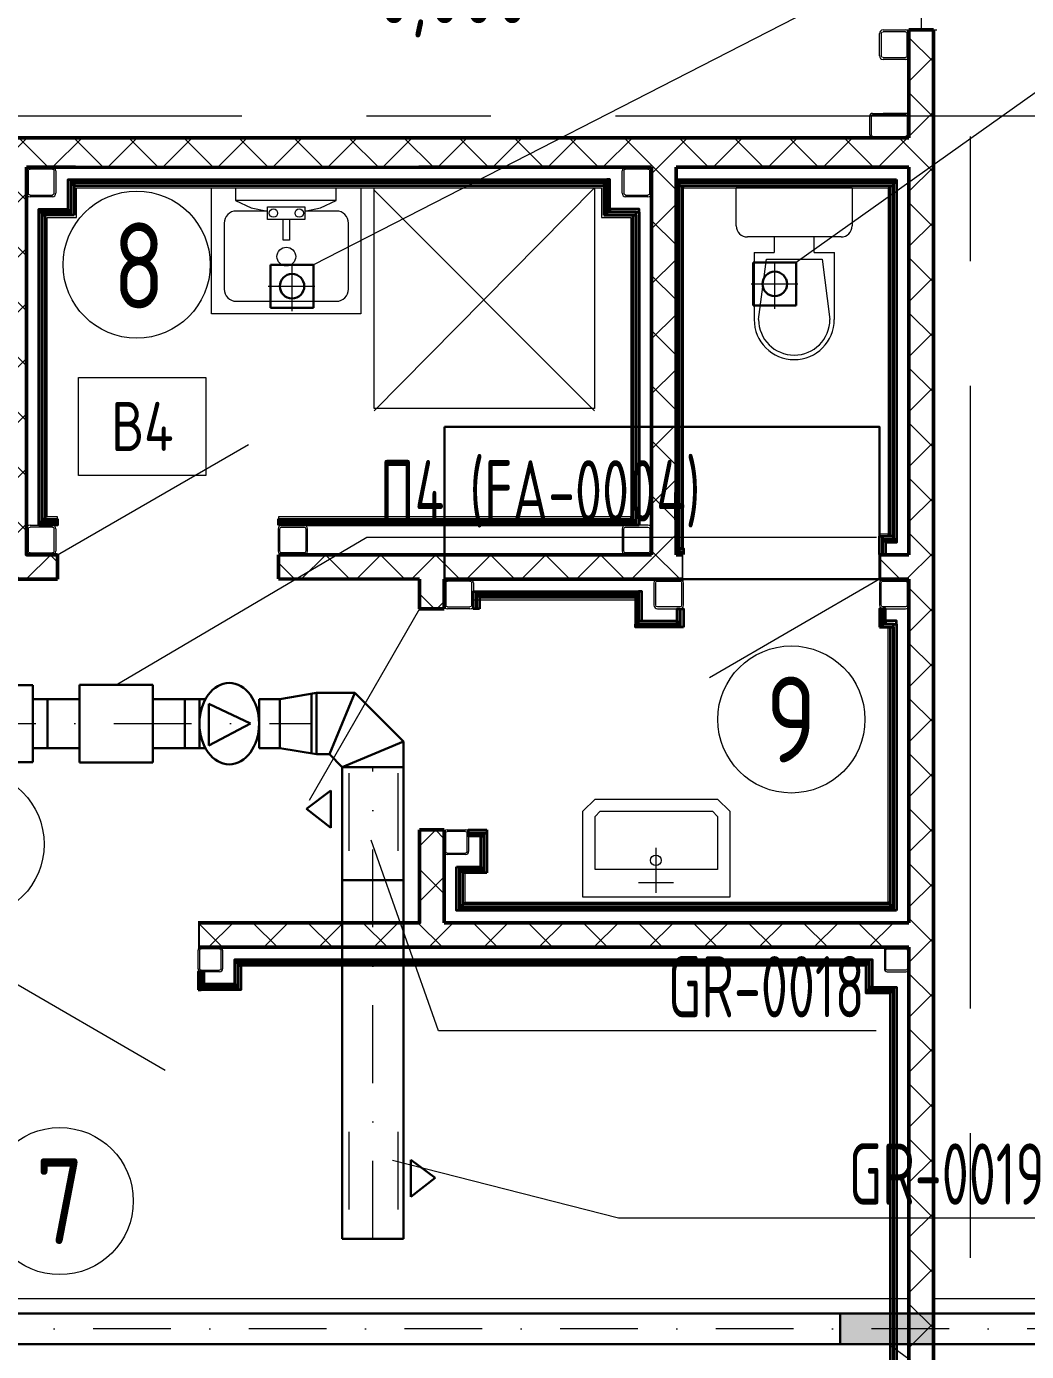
# Model space of a CAD drawing. Header units: millimetres. Extents: x -553547 to 230550, y -59438 to 214451.
# Drawn here: x 94477 to 98556, y -36377 to -30974 of the extents above; entities that cross this region are included whole.
import ezdxf
from ezdxf import colors
from ezdxf.entities.mleader import LeaderData, LeaderLine
from ezdxf.math import Vec2, Vec3

# ---------------------------------------------------------------- set-up
doc = ezdxf.new("R2010")
doc.units = ezdxf.units.MM
doc.set_wipeout_variables(frame=1)
for name, pattern in [('TRATTOPUNTO2', [12.7, 6.35, -3.175, 0, -3.175]), ('ГОСТ 2.303 6', [12, 8, -1.5, 1, -1.5]), ('осевая', [50.8, 31.75, -6.35, 6.35, -6.35])]:
    doc.linetypes.add(name, pattern=pattern)
for name, color, linetype, lineweight in [('_Оси', 252, 'Continuous', 9), ('АР_Двери', 250, 'Continuous', 9), ('АР_Площади', 250, 'Continuous', 20), ('АР_Размеры', 7, 'Continuous', 20), ('АР_Стены и перегородки', 154, 'Continuous', 50), ('АР_Штриховка', 7, 'Continuous', 20), ('АТ_ПС_АЛС_025', 20, 'ГОСТ 2.303 6', 25), ('Вытяжка', 5, 'Continuous', 30), ('ОВ текст', 7, 'Continuous', 15), ('приток', 10, 'Continuous', 30), ('Цоколь', 253, 'Continuous', 35)]:
    doc.layers.add(name, color=color, linetype=linetype, lineweight=lineweight)
doc.layers.add('ОВ_клапаны', color=7, linetype='Continuous')
doc.styles.add('GOST type A', font='GOST2304A.ttf')
doc.styles.add('ГОСТ', font='cs_gost2304.shx')
doc.styles.add('ГОСТ 2.304', font='CS_Gost2304.shx')
doc.linetypes.add('Lotok', pattern='A,5e-05,[6,MSH_7,S=1,R=0,X=0,Y=0],-4.989379', length=4.989429)

# ---------------------------------------------------------------- blocks, each defined once
blk = doc.blocks.new('АР')
at = {"layer": 'АР_Штриховка', "lineweight": 13}
h = blk.add_hatch(dxfattribs=at)
h.set_pattern_fill('ANSI37', color=252, scale=50)
h.set_pattern_definition([(45, (578497.62, -263359.88), (-112.2532, 112.2532), []), (135, (578497.62, -263359.88), (-112.2532, -112.2532), [])])
h.paths.add_polyline_path([(648723.9, -252104.1), (648723.9, -251984), (647623.9, -251984.1), (647623.9, -249179.3), (647723.9, -249179.3), (647723.9, -249079.3), (647348.9, -249079.3), (647348.9, -248781.5), (647248.9, -248782), (647248.9, -249079.3), (646824.7, -249079.3), (646824.7, -249179.3), (647523.9, -249179.3), (647523.9, -251984.1), (645723.9, -251984.1), (645723.9, -249179.3), (645824.7, -249179.3), (645824.7, -249079.3), (645723.9, -249079.3), (645723.9, -248779.3), (645603.9, -248779.3), (645603.9, -252104.1)], flags=17)
h.paths.add_polyline_path([(650523.9, -251983.9), (650523.9, -252104.1), (652073.9, -252104.1), (652073.9, -251984.1), (651723.9, -251984.1), (651723.9, -245439.1), (651623.9, -245439.1), (651623.9, -245879.1), (645723.9, -245879.1), (645723.9, -245439.1), (645603.9, -245439.1), (645603.9, -245928.9), (645603.9, -247779.1), (645723.9, -247779.1), (645723.9, -247679.1), (645826, -247679.1), (645826, -247579.1), (645723.9, -247579.1), (645723.9, -245999.1), (647923.9, -245999.1), (647923.9, -247578.8), (646627.4, -247579.1), (646627.4, -247679.1), (647248.9, -247679.1), (647248.9, -247779.1), (647348.9, -247779.1), (647348.9, -247679.1), (647973.9, -247678.8), (648150.5, -247678.7), (648150.5, -247578.7), (648023.9, -247578.8), (648023.9, -245999.1), (650573.9, -245999), (650573.9, -247579.1), (649051.5, -247579.1), (649051.5, -247678.7), (649627.6, -247678.7), (649627.6, -247799.1), (649727.6, -247799.1), (649727.6, -247678.7), (650703.9, -247678.7), (650703.9, -247579.1), (650673.9, -247579.1), (650673.9, -245999.1), (651623.9, -245999.1), (651623.9, -247578.7), (651503.9, -247578.7), (651503.9, -247678.7), (651623.9, -247678.7), (651623.9, -249079.3), (649727.6, -249079.3), (649727.6, -248701.3), (649627.6, -248701.3), (649627.6, -249079.3), (648723.9, -249079.3), (648723.9, -249179.3), (651623.9, -249179.3), (651623.9, -251984.1), (650543.9, -251983.9)])
at = {"color": 252, "linetype": 'Continuous', "ltscale": 0.5}
for p, q in [((651503.9, -245544.7), (651503.9, -245453.5)), ((651511.1, -245453.5), (651511.1, -245544.7)), ((651518.3, -245439.1), (651609.5, -245439.1)), ((651609.5, -245446.3), (651518.3, -245446.3)), ((651616.7, -245544.7), (651616.7, -245453.5)), ((651623.9, -245453.5), (651623.9, -245544.7)), ((651518.3, -245551.9), (651609.5, -245551.9)), ((651609.5, -245559.1), (651518.3, -245559.1)), ((651475.9, -245779.1), (651611.9, -245779.1)), ((651611.9, -245785.1), (651475.9, -245785.1)), ((651609.5, -245779.1), (651518.3, -245779.1)), ((651463.9, -245867.1), (651463.9, -245791.1)), ((651469.9, -245791.1), (651469.9, -245867.1)), ((651617.9, -245867.1), (651617.9, -245791.1)), ((651623.9, -245791.1), (651623.9, -245867.1)), ((651475.9, -245873.1), (651611.9, -245873.1)), ((651611.9, -245879.1), (651475.9, -245879.1)), ((648038.3, -245999.2), (648129.5, -245999.2)), ((650468.3, -245999.2), (650559.5, -245999.2)), ((648031.1, -246013.6), (648031.1, -246104.8)), ((648129.5, -246006.4), (648038.3, -246006.4)), ((648136.7, -246104.8), (648136.7, -246013.6)), ((648143.9, -246013.6), (648143.9, -246104.8)), ((650453.9, -246104.8), (650453.9, -246013.6)), ((650461.1, -246013.6), (650461.1, -246104.8)), ((650559.5, -246006.4), (650468.3, -246006.4)), ((650566.7, -246104.8), (650566.7, -246013.6)), ((650573.9, -246013.6), (650573.9, -246104.8)), ((648038.3, -246112), (648129.5, -246112)), ((648129.5, -246119.2), (648038.3, -246119.2)), ((650468.3, -246112), (650559.5, -246112)), ((650559.5, -246119.2), (650468.3, -246119.2)), ((648038.3, -247458.8), (648129.5, -247458.8)), ((649156.1, -247458.8), (649064.9, -247458.8)), ((650559.5, -247458.8), (650468.3, -247458.8)), ((648031.1, -247473.2), (648031.1, -247564.4)), ((648129.5, -247466), (648038.3, -247466)), ((648136.7, -247564.4), (648136.7, -247473.2)), ((648143.9, -247473.2), (648143.9, -247564.4)), ((649050.5, -247473.2), (649050.5, -247564.4)), ((649057.7, -247564.4), (649057.7, -247473.2)), ((649064.9, -247466), (649156.1, -247466)), ((649163.3, -247473.2), (649163.3, -247564.4)), ((649170.5, -247564.4), (649170.5, -247473.2)), ((650453.9, -247473.2), (650453.9, -247564.4)), ((650461.1, -247564.4), (650461.1, -247473.2)), ((650468.3, -247466), (650559.5, -247466)), ((650566.7, -247473.2), (650566.7, -247564.4)), ((650573.9, -247564.4), (650573.9, -247473.2)), ((648038.3, -247571.6), (648129.5, -247571.6)), ((648129.5, -247578.8), (648038.3, -247578.8)), ((649156.1, -247571.6), (649064.9, -247571.6)), ((649064.9, -247578.8), (649156.1, -247578.8)), ((650559.5, -247571.6), (650468.3, -247571.6)), ((650468.3, -247578.8), (650559.5, -247578.8)), ((649727.6, -247784.7), (649727.6, -247693.5)), ((649734.8, -247693.5), (649734.8, -247784.7)), ((649742, -247679.1), (649833.2, -247679.1)), ((649833.2, -247686.3), (649742, -247686.3)), ((649840.4, -247784.7), (649840.4, -247693.5)), ((649847.6, -247693.5), (649847.6, -247784.7)), ((650583.9, -247693.5), (650583.9, -247784.7)), ((650591.1, -247784.7), (650591.1, -247693.5)), ((650689.5, -247679.1), (650598.3, -247679.1)), ((650598.3, -247686.3), (650689.5, -247686.3)), ((650696.7, -247693.5), (650696.7, -247784.7)), ((650703.9, -247784.7), (650703.9, -247693.5)), ((651503.9, -247693.5), (651503.9, -247784.7)), ((651511.1, -247784.7), (651511.1, -247693.5)), ((651609.5, -247679.1), (651518.3, -247679.1)), ((651518.3, -247686.3), (651609.5, -247686.3)), ((651616.7, -247693.5), (651616.7, -247784.7)), ((651623.9, -247784.7), (651623.9, -247693.5)), ((649742, -247791.9), (649833.2, -247791.9)), ((649833.2, -247799.1), (649742, -247799.1)), ((650689.5, -247791.9), (650598.3, -247791.9)), ((650598.3, -247799.1), (650689.5, -247799.1)), ((651609.5, -247791.9), (651518.3, -247791.9)), ((651518.3, -247799.1), (651609.5, -247799.1)), ((649739.6, -248701.3), (649815.6, -248701.3)), ((649727.6, -248789.3), (649727.6, -248713.3)), ((649733.6, -248713.3), (649733.6, -248789.3)), ((649815.6, -248707.3), (649739.6, -248707.3)), ((649821.6, -248789.3), (649821.6, -248713.3)), ((649827.6, -248713.3), (649827.6, -248789.3)), ((649739.6, -248795.3), (649815.6, -248795.3)), ((649815.6, -248801.3), (649739.6, -248801.3)), ((648735.9, -249179.3), (648811.9, -249179.3)), ((648811.9, -249185.3), (648735.9, -249185.3)), ((651611.9, -249179.3), (651535.9, -249179.3)), ((651535.9, -249185.3), (651611.9, -249185.3)), ((648723.9, -249267.3), (648723.9, -249191.3)), ((648729.9, -249191.3), (648729.9, -249267.3)), ((648817.9, -249267.3), (648817.9, -249191.3)), ((648823.9, -249191.3), (648823.9, -249267.3)), ((651523.9, -249191.3), (651523.9, -249267.3)), ((651529.9, -249267.3), (651529.9, -249191.3)), ((651617.9, -249191.3), (651617.9, -249267.3)), ((651623.9, -249267.3), (651623.9, -249191.3)), ((648735.9, -249273.3), (648811.9, -249273.3)), ((648811.9, -249279.3), (648735.9, -249279.3)), ((651611.9, -249273.3), (651535.9, -249273.3)), ((651535.9, -249279.3), (651611.9, -249279.3))]:
    blk.add_line(p, q, dxfattribs=at)
at = {"color": 252, "linetype": 'ByBlock', "lineweight": 13}
for p, q in [((648779.3, -246074.1), (649388.6, -246074.1)), ((648779.3, -246596.2), (648779.3, -246083.1)), ((648876.6, -246083.1), (648876.6, -246135)), ((649287.1, -246135), (649287.1, -246083.1)), ((649388.6, -246083.1), (649388.6, -246596.2)), ((649441.9, -246992.1), (650341.9, -246083.1)), ((649441.9, -246092.1), (650341.9, -246992.1)), ((650919.8, -246237.6), (650919.8, -246083.1)), ((651392.5, -246083.1), (650919.8, -246083.1)), ((651392.5, -246083.1), (651392.5, -246237.6)), ((648876.6, -246135), (648940.1, -246164.6)), ((649287.1, -246135), (648876.6, -246135)), ((648940.1, -246164.6), (649007.8, -246177.3)), ((649007.8, -246160.4), (649160.1, -246160.4)), ((649007.8, -246211.2), (649007.8, -246160.4)), ((649160.1, -246160.4), (649160.1, -246211.2)), ((649160.1, -246177.3), (649223.6, -246164.6)), ((649223.6, -246164.6), (649287.1, -246135)), ((649007.8, -246177.3), (648880.1, -246177.3)), ((649160.1, -246211.2), (649007.8, -246211.2)), ((649071.3, -246295.8), (649071.3, -246211.2)), ((649096.7, -246211.2), (649096.7, -246295.8)), ((649287.8, -246177.3), (649160.1, -246177.3)), ((648830.1, -246227.3), (648830.1, -246495.4)), ((649337.8, -246495.4), (649337.8, -246227.3)), ((649096.7, -246295.8), (649071.3, -246295.8)), ((651347.1, -246283.1), (650965.2, -246283.1)), ((651074.3, -246283.1), (651074.3, -246346.7)), ((651238, -246346.7), (651238, -246283.1)), ((650992.5, -246346.7), (651074.3, -246346.7)), ((650992.5, -246346.7), (650992.5, -246619.4)), ((651010.7, -246619.4), (651042.5, -246374)), ((651042.5, -246374), (651269.8, -246374)), ((651238, -246346.7), (651319.8, -246346.7)), ((651269.8, -246374), (651301.6, -246619.4)), ((651319.8, -246619.4), (651319.8, -246346.7)), ((649388.6, -246596.2), (648779.3, -246596.2)), ((648880.1, -246545.4), (649287.8, -246545.4)), ((650591.6, -248774.1), (650591.6, -248957)), ((650591.6, -248774.1), (650591.6, -248957)), ((650662.9, -248916.5), (650520.4, -248916.4)), ((650662.9, -248916.5), (650520.4, -248916.4))]:
    blk.add_line(p, q, dxfattribs=at)
for points in [[(650341.9, -246083.1), (650341.9, -246983.1), (649441.9, -246983.1), (649441.9, -246083.1)], [(650893.7, -248975.1), (650293.7, -248975.1), (650293.7, -248625.1), (650343.7, -248575.1), (650843.7, -248575.1), (650893.7, -248625.1)], [(650843.7, -248862.6), (650343.7, -248862.6), (650343.7, -248645.8), (650364.4, -248625.1), (650823, -248625.1), (650843.7, -248645.8)]]:
    blk.add_lwpolyline(points, close=True, dxfattribs=at)
for centre, radius in [((649031.2, -246185.8), 17), ((649136.7, -246185.8), 17), ((649084, -246363.1), 38.1), ((650591.6, -248825.1), 21.7), ((650591.6, -248825.1), 21.7)]:
    blk.add_circle(centre, radius, dxfattribs=at)
at = {"color": 252, "linetype": 'Continuous', "ltscale": 0.5}
for centre, radius, start, end in [((651518.3, -245453.5), 14.4, 90, 180), ((651609.5, -245453.5), 14.4, 0, 90), ((651518.3, -245544.7), 14.4, 180, 270), ((651609.5, -245544.7), 14.4, 270, 0), ((651475.9, -245791.1), 12, 90, 180), ((651609.5, -245793.5), 14.4, 0, 90), ((651475.9, -245867.1), 12, 180, 270), ((651611.9, -245867.1), 12, 270, 0), ((648038.3, -246013.6), 14.4, 90, 180), ((648129.5, -246013.6), 14.4, 0, 90), ((650468.3, -246013.6), 14.4, 90, 180), ((650559.5, -246013.6), 14.4, 0, 90), ((648038.3, -246104.8), 14.4, 180, 270), ((648129.5, -246104.8), 14.4, 270, 0), ((650468.3, -246104.8), 14.4, 180, 270), ((650559.5, -246104.8), 14.4, 270, 0), ((648038.3, -247473.2), 14.4, 90, 180), ((648129.5, -247473.2), 14.4, 0, 90), ((649064.9, -247473.2), 14.4, 90, 180), ((649156.1, -247473.2), 14.4, 0, 90), ((650468.3, -247473.2), 14.4, 90, 180), ((650559.5, -247473.2), 14.4, 0, 90), ((648038.3, -247564.4), 14.4, 180, 270), ((648129.5, -247564.4), 14.4, 270, 0), ((649064.9, -247564.4), 14.4, 180, 270), ((649156.1, -247564.4), 14.4, 270, 0), ((650468.3, -247564.4), 14.4, 180, 270), ((650559.5, -247564.4), 14.4, 270, 0), ((649742, -247693.5), 14.4, 90, 180), ((649833.2, -247693.5), 14.4, 0, 90), ((650598.3, -247693.5), 14.4, 90, 180), ((650689.5, -247693.5), 14.4, 0, 90), ((651518.3, -247693.5), 14.4, 90, 180), ((651609.5, -247693.5), 14.4, 0, 90), ((649742, -247784.7), 14.4, 180, 270), ((649833.2, -247784.7), 14.4, 270, 0), ((650598.3, -247784.7), 14.4, 180, 270), ((650689.5, -247784.7), 14.4, 270, 0), ((651518.3, -247784.7), 14.4, 180, 270), ((651609.5, -247784.7), 14.4, 270, 0), ((649739.6, -248713.3), 12, 90, 180), ((649815.6, -248713.3), 12, 0, 90), ((649739.6, -248789.3), 12, 180, 270), ((649815.6, -248789.3), 12, 270, 0), ((648735.9, -249191.3), 12, 90, 180), ((648811.9, -249191.3), 12, 0, 90), ((651535.9, -249191.3), 12, 90, 180), ((651611.9, -249191.3), 12, 0, 90), ((648735.9, -249267.3), 12, 180, 270), ((648811.9, -249267.3), 12, 270, 0), ((651535.9, -249267.3), 12, 180, 270), ((651611.9, -249267.3), 12, 270, 0)]:
    blk.add_arc(centre, radius, start, end, dxfattribs=at)
at = {"color": 252, "linetype": 'Continuous', "ltscale": 0.5, "extrusion": (1.89478e-14, -7.84844e-15, -1)}
for centre, radius, start, end in [((-651518.3, -245453.5, 0), 7.2, 0, 90), ((-648038.3, -246013.6, 0), 7.2, 0, 90), ((-650468.3, -246013.6, 0), 7.2, 0, 90), ((-648038.3, -247473.2, 0), 7.2, 0, 90), ((-649742, -247693.5, 0), 7.2, 0, 90), ((-651611.9, -249267.3, 0), 6, 180, 270)]:
    blk.add_arc(centre, radius, start, end, dxfattribs=at)
at = {"color": 252, "linetype": 'Continuous', "ltscale": 0.5, "extrusion": (-7.84844e-15, -1.89478e-14, -1)}
for centre, radius in [((-651609.5, -245453.5), 7.2), ((-648129.5, -246013.6), 7.2), ((-650559.5, -246013.6), 7.2), ((-648129.5, -247473.2), 7.2), ((-649833.2, -247693.5), 7.2), ((-649815.6, -248713.3), 6), ((-648811.9, -249191.3), 6)]:
    blk.add_arc(centre, radius, 90, 180, dxfattribs=at)
at = {"color": 252, "linetype": 'Continuous', "ltscale": 0.5, "extrusion": (1.89478e-14, 7.84844e-15, -1)}
for centre, radius in [((-651518.3, -245544.7, 0), 7.2), ((-648038.3, -246104.8, 0), 7.2), ((-650468.3, -246104.8, 0), 7.2), ((-648038.3, -247564.4, 0), 7.2), ((-649742, -247784.7, 0), 7.2), ((-651535.9, -249267.3, 0), 6)]:
    blk.add_arc(centre, radius, 270, 0, dxfattribs=at)
at = {"color": 252, "linetype": 'Continuous', "ltscale": 0.5, "extrusion": (-7.84844e-15, 1.89478e-14, -1)}
for centre, radius, start, end in [((-651609.5, -245544.7, 0), 7.2, 180, 270), ((-648129.5, -246104.8, 0), 7.2, 180, 270), ((-650559.5, -246104.8, 0), 7.2, 180, 270), ((-648129.5, -247564.4, 0), 7.2, 180, 270), ((-649833.2, -247784.7, 0), 7.2, 180, 270), ((-649739.6, -248713.3, 0), 6, 0, 90), ((-648735.9, -249191.3, 0), 6, 0, 90)]:
    blk.add_arc(centre, radius, start, end, dxfattribs=at)
at = {"color": 252, "linetype": 'Continuous', "ltscale": 0.5, "extrusion": (0, 0, -1)}
for centre, start, end in [((-651475.9, -245791.1), 0, 90), ((-651611.9, -245791.1), 90, 180)]:
    blk.add_arc(centre, 6, start, end, dxfattribs=at)
at = {"color": 252, "linetype": 'Continuous', "ltscale": 0.5, "extrusion": (-1.89478e-14, -7.84844e-15, -1)}
for centre, radius, start, end in [((-651475.9, -245867.1, 0), 6, 270, 0), ((-649156.1, -247473.2, 0), 7.2, 90, 180), ((-650559.5, -247473.2, 0), 7.2, 90, 180), ((-650689.5, -247693.5, 0), 7.2, 90, 180), ((-651609.5, -247693.5, 0), 7.2, 90, 180), ((-649739.6, -248789.3, 0), 6, 270, 0), ((-648735.9, -249267.3, 0), 6, 270, 0)]:
    blk.add_arc(centre, radius, start, end, dxfattribs=at)
at = {"color": 252, "linetype": 'Continuous', "ltscale": 0.5, "extrusion": (7.84844e-15, -1.89478e-14, -1)}
for centre, radius, start, end in [((-651611.9, -245867.1, 0), 6, 180, 270), ((-649064.9, -247473.2, 0), 7.2, 0, 90), ((-650468.3, -247473.2, 0), 7.2, 0, 90), ((-650598.3, -247693.5, 0), 7.2, 0, 90), ((-651518.3, -247693.5, 0), 7.2, 0, 90), ((-651535.9, -249191.3, 0), 6, 0, 90)]:
    blk.add_arc(centre, radius, start, end, dxfattribs=at)
at = {"color": 252, "linetype": 'ByBlock', "lineweight": 13}
for centre, radius, start, end in [((648880.1, -246227.3), 50, 90, 180), ((649287.8, -246227.3), 50, 0, 90), ((650965.2, -246237.6), 45.5, 180, 270), ((651347.1, -246237.6), 45.5, 270, 360), ((648880.1, -246495.4), 50, 180, 270), ((649287.8, -246495.4), 50, 270, 0), ((651156.1, -246619.4), 163.6, 180, 0), ((651156.1, -246619.4), 145.5, 180, 0)]:
    blk.add_arc(centre, radius, start, end, dxfattribs=at)
at = {"color": 252, "linetype": 'Continuous', "ltscale": 0.5, "extrusion": (7.84844e-15, 1.89478e-14, -1)}
for centre, radius, start, end in [((-649064.9, -247564.4), 7.2, 270, 0), ((-650468.3, -247564.4), 7.2, 270, 0), ((-650598.3, -247784.7), 7.2, 270, 0), ((-651518.3, -247784.7), 7.2, 270, 0), ((-651611.9, -249191.3), 6, 90, 180)]:
    blk.add_arc(centre, radius, start, end, dxfattribs=at)
at = {"color": 252, "linetype": 'Continuous', "ltscale": 0.5, "extrusion": (-1.89478e-14, 7.84844e-15, -1)}
for centre, radius in [((-649156.1, -247564.4, 0), 7.2), ((-650559.5, -247564.4, 0), 7.2), ((-650689.5, -247784.7, 0), 7.2), ((-651609.5, -247784.7, 0), 7.2), ((-649815.6, -248789.3, 0), 6), ((-648811.9, -249267.3, 0), 6)]:
    blk.add_arc(centre, radius, 180, 270, dxfattribs=at)
at = {"layer": '_Оси', "color": 252, "linetype": 'осевая', "ltscale": 80}
for p, q in [((651873.9, -234697.8), (651873.9, -259400.3)), ((638234.9, -245789.1), (689234.4, -245789.1))]:
    blk.add_line(p, q, dxfattribs=at)
at = {"layer": 'АР_Двери', "color": 252}
for p, q in [((651676, -245439.1), (651676, -243139.1)), ((651613.5, -245439.1), (651738.5, -245439.1)), ((648150.5, -247578.7), (648929.9, -247128.7)), ((651503.9, -247678.7), (650811, -248080.9)), ((649627.6, -247799.1), (649177.7, -248580.8)), ((647723.9, -249179.3), (648589.9, -249681.3))]:
    blk.add_line(p, q, dxfattribs=at)
at = {"layer": 'АР_Площади', "color": 252}
for centre in [(648473.4, -246395.8), (651144.4, -248250.6), (647795.9, -248759.3), (648159.7, -250214.6)]:
    blk.add_circle(centre, 300, dxfattribs=at)
at = {"layer": 'АР_Размеры', "color": 252, "lineweight": 15}
for points in [[(648150.5, -247433.8), (648150.5, -247424.8), (648098.9, -247424.8), (648107.9, -247424.8), (648107.9, -246203.2), (648227.9, -246203.2), (648227.9, -246083.1), (650369.9, -246083.1), (650369.9, -246203.2), (650489.9, -246203.2), (650489.9, -247433.8), (650489.9, -247424.8), (649051.5, -247424.8), (649051.5, -247433.8)], [(650703.9, -247554.1), (650703.9, -246074.1), (650703.9, -246083.1), (651548.9, -246083.1), (651539.9, -246083.1), (651538.9, -247503.7), (651538.9, -247494.7), (651503.9, -247494.7), (651503.9, -247503.7)], [(649847.6, -247753.7), (649847.6, -247762.7), (650508.9, -247762.7)], [(649802.6, -248851.3), (649811.6, -248851.3), (649811.6, -249004.3), (649811.6, -248995.3), (651548.9, -248995.3), (651539.9, -248995.3), (651539.9, -247874.1)]]:
    blk.add_lwpolyline(points, dxfattribs=at)
at = {"layer": 'АР_Стены и перегородки', "color": 252}
for p, q in [((651623.9, -245439.1), (651623.9, -245879.1)), ((651623.9, -245439.1), (651723.9, -245439.1)), ((651723.9, -245439.1), (651723.9, -246278.8)), ((651723.9, -248479.1), (651723.9, -245439.1)), ((651723.9, -245716.3), (651723.9, -246555.9)), ((651623.9, -245879.1), (645723.9, -245879.1)), ((651623.9, -245879.1), (645723.9, -245879.1)), ((651623.9, -245879.1), (645748.9, -245879.1)), ((650573.9, -247579.1), (650573.9, -245999.1)), ((650673.9, -245999.1), (650673.9, -247579.1)), ((651623.9, -245999.1), (651623.9, -247301.6)), ((651623.9, -245999.1), (651623.9, -247578.7)), ((651723.9, -246278.8), (651723.9, -248384.1)), ((651723.9, -246555.9), (651723.9, -248761.8)), ((651623.9, -247301.6), (651623.9, -247559.1)), ((648150.5, -247678.7), (648150.5, -247578.7)), ((649051.5, -247677.1), (649051.5, -247579.1)), ((651623.9, -247678.7), (651623.9, -249079.3)), ((649627.6, -247799.1), (649727.6, -247799.1)), ((651723.9, -248384.1), (651723.9, -251984.1)), ((651723.9, -251984.1), (651723.9, -248479.1)), ((649627.6, -248700.2), (649727.6, -248700.2)), ((651723.9, -248761.8), (651723.9, -251984.1)), ((651623.9, -248899.1), (651623.9, -249079.3)), ((648723.9, -249179.3), (648723.9, -249079.3)), ((651623.9, -249179.3), (651623.9, -251984.1)), ((651623.9, -249179.3), (651623.9, -251984.1))]:
    blk.add_line(p, q, dxfattribs=at)
for points in [[(649623.9, -245999.1), (648023.9, -245999.2)], [(648223.9, -245999.1), (648023.9, -245999.1)], [(648023.9, -245999.1), (648023.9, -247578.8), (648150.5, -247578.7)], [(650573.9, -245999.1), (649623.9, -245999.1)], [(650573.9, -245999.1), (649623.9, -245999.1)], [(651623.9, -245999.1), (650673.9, -245999.1)], [(651623.9, -245999.1), (650673.9, -245999.1)], [(649051.5, -247579.1), (650573.9, -247579.1)], [(649051.5, -247579.1), (649051.5, -247677.1)], [(650673.9, -247579.1), (650703.9, -247579.1)], [(650703.9, -247578.7), (650703.9, -247678.7)], [(651503.9, -247578.7), (651623.9, -247578.7)], [(651503.9, -247578.7), (651503.9, -247678.7)], [(649051.5, -247677.1), (649627.6, -247678.7)], [(647509.4, -247679.1), (648150.5, -247678.7)], [(649627.6, -247799.1), (649627.6, -247678.7)], [(649727.6, -247799.1), (649727.6, -247678.7)], [(649727.6, -247678.7), (650703.9, -247678.7)], [(651503.9, -247678.7), (651623.9, -247678.7)], [(649627.6, -247799.1), (649727.6, -247799.1)], [(648723.9, -249079.3), (649627.6, -249079.3), (649627.6, -248701.3)], [(649627.6, -248700.2), (649727.6, -248700.2)], [(649727.6, -249079.3), (649727.6, -248701.3)], [(648723.9, -249179.3), (648723.9, -249079.3)], [(649727.6, -249079.3), (651623.9, -249079.3)], [(648723.9, -249179.3), (651623.9, -249179.3)]]:
    blk.add_lwpolyline(points, dxfattribs=at)
at = {"layer": 'Цоколь', "color": 252, "ltscale": 100}
for points in [[(648206.4, -246181.7), (648193.9, -246181.7), (648193.9, -246049.1), (648206.4, -246049.1)], [(650391.4, -246049.1), (650391.4, -246061.6), (648206.4, -246061.6), (648206.4, -246049.1)], [(650391.4, -246181.7), (650403.9, -246181.7), (650403.9, -246049.1), (650391.4, -246049.1)], [(651573.9, -246049.1), (651573.9, -246061.6), (650673.9, -246061.6), (650673.9, -246049.1)], [(648218.9, -246194.2), (648206.4, -246194.2), (648206.4, -246061.6), (648218.9, -246061.6)], [(650378.9, -246061.6), (650378.9, -246074.1), (648218.9, -246074.1), (648218.9, -246061.6)], [(650378.9, -246194.2), (650391.4, -246194.2), (650391.4, -246061.6), (650378.9, -246061.6)], [(650673.9, -246061.6), (650686.4, -246061.6), (650686.4, -247566.6), (650673.9, -247566.6)], [(651561.4, -246061.6), (651561.4, -246074.1), (650686.4, -246074.1), (650686.4, -246061.6)], [(650686.4, -246074.1), (650698.9, -246074.1), (650698.9, -247554.1), (650686.4, -247554.1)], [(651561.4, -247503.7), (651548.9, -247503.7), (651548.9, -246074.1), (651561.4, -246074.1)], [(651573.9, -247516.2), (651561.4, -247516.2), (651561.4, -246061.6), (651573.9, -246061.6)], [(648193.9, -246169.2), (648193.9, -246181.7), (648073.9, -246181.7), (648073.9, -246169.2)], [(648073.9, -246181.7), (648086.4, -246181.7), (648086.4, -247446.3), (648073.9, -247446.3)], [(648206.4, -246181.7), (648206.4, -246194.2), (648086.4, -246194.2), (648086.4, -246181.7)], [(648086.4, -246194.2), (648098.9, -246194.2), (648098.9, -247433.8), (648086.4, -247433.8)], [(650391.4, -246181.7), (650391.4, -246194.2), (650511.4, -246194.2), (650511.4, -246181.7)], [(650403.9, -246169.2), (650403.9, -246181.7), (650523.9, -246181.7), (650523.9, -246169.2)], [(650511.4, -247446.3), (650498.9, -247446.3), (650498.9, -246194.2), (650511.4, -246194.2)], [(650523.9, -247458.8), (650511.4, -247458.8), (650511.4, -246181.7), (650523.9, -246181.7)], [(648073.9, -247458.8), (648073.9, -247446.3), (648150.5, -247446.3), (648150.5, -247458.8)], [(648086.4, -247446.3), (648086.4, -247433.8), (648150.5, -247433.8), (648150.5, -247446.3)], [(649051.5, -247446.3), (649051.5, -247433.8), (650498.9, -247433.8), (650498.9, -247446.3)], [(649051.5, -247458.8), (649051.5, -247446.3), (650511.4, -247446.3), (650511.4, -247458.8)], [(651503.9, -247503.7), (651516.4, -247503.7), (651516.4, -247578.7), (651503.9, -247578.7)], [(651516.4, -247516.2), (651516.4, -247503.7), (651561.4, -247503.7), (651561.4, -247516.2)], [(650673.9, -247579.1), (650673.9, -247566.6), (650703.9, -247566.6), (650703.9, -247579.1)], [(650686.4, -247566.6), (650686.4, -247554.1), (650703.9, -247554.1), (650703.9, -247566.6)], [(651516.4, -247516.2), (651528.9, -247516.2), (651528.9, -247578.7), (651516.4, -247578.7)], [(651528.9, -247528.7), (651528.9, -247516.2), (651573.9, -247516.2), (651573.9, -247528.7)], [(649860.1, -247799.1), (649847.6, -247799.1), (649847.6, -247729), (649860.1, -247729)], [(649860.1, -247741.2), (649860.1, -247728.7), (650521.4, -247728.7), (650521.4, -247741.2)], [(650521.4, -247849.1), (650533.9, -247849.1), (650533.9, -247729), (650521.4, -247729)], [(649872.6, -247799.1), (649860.1, -247799.1), (649860.1, -247741.5), (649872.6, -247741.5)], [(649872.6, -247753.7), (649872.6, -247741.2), (650508.9, -247741.2), (650508.9, -247753.7)], [(650508.9, -247861.6), (650521.4, -247861.6), (650521.4, -247741.5), (650508.9, -247741.5)], [(650691.4, -247861.6), (650678.9, -247861.6), (650678.9, -247799.1), (650691.4, -247799.1)], [(650703.9, -247874.1), (650691.4, -247874.1), (650691.4, -247799.1), (650703.9, -247799.1)], [(651503.9, -247874.1), (651516.4, -247874.1), (651516.4, -247799.1), (651503.9, -247799.1)], [(651516.4, -247861.6), (651528.9, -247861.6), (651528.9, -247799.1), (651516.4, -247799.1)], [(650691.4, -247861.6), (650691.4, -247874.1), (650508.9, -247874.1), (650508.9, -247861.6)], [(650678.9, -247849.1), (650678.9, -247861.6), (650521.4, -247861.6), (650521.4, -247849.1)], [(651516.4, -247861.6), (651516.4, -247874.1), (651561.4, -247874.1), (651561.4, -247861.6)], [(651528.9, -247849.1), (651528.9, -247861.6), (651573.9, -247861.6), (651573.9, -247849.1)], [(651561.4, -249016.8), (651548.9, -249016.8), (651548.9, -247874.1), (651561.4, -247874.1)], [(651573.9, -249029.3), (651561.4, -249029.3), (651561.4, -247861.6), (651573.9, -247861.6)], [(649902.6, -248701.3), (649902.6, -248713.8), (649827.6, -248713.8), (649827.6, -248701.3)], [(649890.1, -248713.8), (649890.1, -248726.3), (649827.6, -248726.3), (649827.6, -248713.8)], [(649890.1, -248863.8), (649877.6, -248863.8), (649877.6, -248726.3), (649890.1, -248726.3)], [(649902.6, -248876.3), (649890.1, -248876.3), (649890.1, -248713.8), (649902.6, -248713.8)], [(649777.6, -248851.3), (649790.1, -248851.3), (649790.1, -249029.3), (649777.6, -249029.3)], [(649877.6, -248851.3), (649877.6, -248863.8), (649790.1, -248863.8), (649790.1, -248851.3)], [(649790.1, -248863.8), (649802.6, -248863.8), (649802.6, -249016.8), (649790.1, -249016.8)], [(649890.1, -248863.8), (649890.1, -248876.3), (649802.6, -248876.3), (649802.6, -248863.8)], [(649790.1, -249029.3), (649790.1, -249016.8), (651561.4, -249016.8), (651561.4, -249029.3)], [(649802.6, -249016.8), (649802.6, -249004.3), (651548.9, -249004.3), (651548.9, -249016.8)], [(651461.4, -249229.3), (651461.4, -249241.8), (648873.9, -249241.8), (648873.9, -249229.3)], [(648873.9, -249241.8), (648886.4, -249241.8), (648886.4, -249341.3), (648873.9, -249341.3)], [(651448.9, -249241.8), (651448.9, -249254.3), (648886.4, -249254.3), (648886.4, -249241.8)], [(651461.4, -249354.3), (651448.9, -249354.3), (651448.9, -249241.8), (651461.4, -249241.8)], [(651473.9, -249341.8), (651461.4, -249341.8), (651461.4, -249229.3), (651473.9, -249229.3)], [(648723.9, -249353.8), (648736.4, -249353.8), (648736.4, -249279.3), (648723.9, -249279.3)], [(648736.4, -249341.3), (648748.9, -249341.3), (648748.9, -249279.3), (648736.4, -249279.3)], [(648886.4, -249254.3), (648898.9, -249254.3), (648898.9, -249353.8), (648886.4, -249353.8)], [(648886.4, -249341.3), (648886.4, -249353.8), (648736.4, -249353.8), (648736.4, -249341.3)], [(648873.9, -249328.8), (648873.9, -249341.3), (648748.9, -249341.3), (648748.9, -249328.8)], [(651561.4, -249341.8), (651561.4, -249354.3), (651461.4, -249354.3), (651461.4, -249341.8)], [(651573.9, -251834.1), (651561.4, -251834.1), (651561.4, -249341.8), (651573.9, -249341.8)], [(651548.9, -249354.3), (651548.9, -249366.8), (651448.9, -249366.8), (651448.9, -249354.3)], [(651561.1, -251821.6), (651548.6, -251821.6), (651548.9, -249354.3), (651561.4, -249354.3)]]:
    blk.add_lwpolyline(points, close=True, dxfattribs=at)
at = {"layer": 'АР_Площади', "color": 252, "char_height": 350, "width": 908.93, "attachment_point": 5, "style": 'GOST type A'}
for s, insert in [('8', (648482.8, -246399.9)), ('9', (651144.4, -248250.6)), ('7', (648159.7, -250214.6))]:
    blk.add_mtext(s, dxfattribs=dict(at, insert=insert))
at = {"layer": 'АР_Площади', "color": 252, "insert": (648496.2, -247055.8), "char_height": 200, "width": 320, "attachment_point": 5, "style": 'GOST type A', "bg_fill": 16, "box_fill_scale": 1.5, "bg_fill_color": 256, "bg_fill_transparency": 0}
blk.add_mtext('В4', dxfattribs=at)
at = {"color": 252}
ml = blk.add_multileader_mtext('Standard', dxfattribs=at)
ml.set_content('0,000', color=252, style='GOST type A')
ml.set_leader_properties(color=256)
ml.build(insert=Vec2(0, 0))
ml.multileader.update_dxf_attribs({"has_dogleg": 0, "has_text_frame": 1, "text_left_attachment_type": 7, "text_right_attachment_type": 6, "dogleg_length": 0, "arrow_head_size": 200})
ctx = ml.context
ctx.base_point, ctx.char_height, ctx.arrow_head_size, ctx.landing_gap_size, ctx.plane_origin = Vec3(649404.1, -245448.8), 250, 200, 50, Vec3(-514199.9, -248177.5)
ctx.left_attachment, ctx.right_attachment = 7, 6
notes = []
notes.append((ctx, [(0, (0, 0, 0), (0, 0), (1, 0), 1, [])]))
ctx.mtext.insert, ctx.mtext.flow_direction = Vec3(649454.1, -245161.3), 5
ml = blk.add_multileader_mtext('Standard', dxfattribs=at)
ml.set_content('0,000', color=252, style='GOST type A')
ml.set_leader_properties(color=256)
ml.build(insert=Vec2(0, 0))
ml.multileader.update_dxf_attribs({"has_dogleg": 0, "has_text_frame": 1, "text_left_attachment_type": 7, "text_right_attachment_type": 6, "dogleg_length": 0, "arrow_head_size": 200})
ctx = ml.context
ctx.base_point, ctx.char_height, ctx.arrow_head_size, ctx.landing_gap_size, ctx.plane_origin = Vec3(641715.8, -241787.5), 250, 200, 50, Vec3(-521888.2, -239063.6)
ctx.left_attachment, ctx.right_attachment = 7, 6
notes.append((ctx, [(0, (0, 0, 0), (0, 0), (1, 0), 1, [])]))
ctx.mtext.insert, ctx.mtext.flow_direction = Vec3(641765.8, -241500), 5
ml = blk.add_multileader_mtext('Standard', dxfattribs=at)
ml.set_content('0,000', color=252, style='GOST type A')
ml.set_leader_properties(color=256)
ml.build(insert=Vec2(0, 0))
ml.multileader.update_dxf_attribs({"has_dogleg": 0, "has_text_frame": 1, "text_left_attachment_type": 7, "text_right_attachment_type": 6, "dogleg_length": 0, "arrow_head_size": 200})
ctx = ml.context
ctx.base_point, ctx.char_height, ctx.arrow_head_size, ctx.landing_gap_size, ctx.plane_origin = Vec3(656104.7, -253706.8), 250, 200, 50, Vec3(-507499.3, -250982.9)
ctx.left_attachment, ctx.right_attachment = 7, 6
notes.append((ctx, [(0, (0, 0, 0), (0, 0), (1, 0), 1, [])]))
ctx.mtext.insert, ctx.mtext.flow_direction = Vec3(656154.7, -253419.3), 5
ml = blk.add_multileader_mtext('Standard', dxfattribs=at)
ml.set_content('0,000', color=252, style='GOST type A')
ml.set_leader_properties(color=256)
ml.build(insert=Vec2(0, 0))
ml.multileader.update_dxf_attribs({"has_dogleg": 0, "has_text_frame": 1, "text_left_attachment_type": 7, "text_right_attachment_type": 6, "dogleg_length": 0, "arrow_head_size": 200})
ctx = ml.context
ctx.base_point, ctx.char_height, ctx.arrow_head_size, ctx.landing_gap_size, ctx.plane_origin = Vec3(674120.3, -254449.4), 250, 200, 50, Vec3(-489483.8, -251725.5)
ctx.left_attachment, ctx.right_attachment = 7, 6
notes.append((ctx, [(0, (0, 0, 0), (0, 0), (1, 0), 1, [])]))
ctx.mtext.insert, ctx.mtext.flow_direction = Vec3(674170.3, -254161.9), 5
ml = blk.add_multileader_mtext('Standard', dxfattribs=at)
ml.set_content('0,000', color=252, style='GOST type A')
ml.set_leader_properties(color=256)
ml.build(insert=Vec2(0, 0))
ml.multileader.update_dxf_attribs({"has_dogleg": 0, "has_text_frame": 1, "text_left_attachment_type": 7, "text_right_attachment_type": 6, "dogleg_length": 0, "arrow_head_size": 200})
ctx = ml.context
ctx.base_point, ctx.char_height, ctx.arrow_head_size, ctx.landing_gap_size, ctx.plane_origin = Vec3(683757.5, -246454.6), 250, 200, 50, Vec3(-479846.5, -243730.6)
ctx.left_attachment, ctx.right_attachment = 7, 6
notes.append((ctx, [(0, (0, 0, 0), (0, 0), (1, 0), 1, [])]))
ctx.mtext.insert, ctx.mtext.flow_direction = Vec3(683807.5, -246167), 5
ml = blk.add_multileader_mtext('Standard', dxfattribs=at)
ml.set_content('+0,600', color=252, style='GOST type A')
ml.set_leader_properties(color=256)
ml.build(insert=Vec2(0, 0))
ml.multileader.update_dxf_attribs({"has_dogleg": 0, "has_text_frame": 1, "text_left_attachment_type": 7, "text_right_attachment_type": 6, "dogleg_length": 0, "arrow_head_size": 200})
ctx = ml.context
ctx.base_point, ctx.char_height, ctx.arrow_head_size, ctx.landing_gap_size, ctx.plane_origin = Vec3(651984.7, -241980.5), 250, 200, 50, Vec3(-511405.9, -240931)
ctx.left_attachment, ctx.right_attachment = 7, 6
notes.append((ctx, [(0, (0, 0, 0), (0, 0), (1, 0), 1, [])]))
ctx.mtext.insert, ctx.mtext.flow_direction = Vec3(652034.7, -241693), 5
ml = blk.add_multileader_mtext('Standard', dxfattribs=at)
ml.set_content('-0,100', color=252, style='GOST type A')
ml.set_leader_properties(color=256)
ml.build(insert=Vec2(0, 0))
ml.multileader.update_dxf_attribs({"has_dogleg": 0, "has_text_frame": 1, "text_left_attachment_type": 7, "text_right_attachment_type": 6, "dogleg_length": 0, "arrow_head_size": 200})
ctx = ml.context
ctx.base_point, ctx.char_height, ctx.arrow_head_size, ctx.landing_gap_size, ctx.plane_origin = Vec3(648501.3, -240196.6, 75705.6), 250, 200, 50, Vec3(-514889.3, -239147.1, 75705.6)
ctx.left_attachment, ctx.right_attachment = 7, 6
notes.append((ctx, [(0, (0, 0, 0), (0, 0), (1, 0), 1, [])]))
ctx.mtext.insert, ctx.mtext.flow_direction = Vec3(648551.3, -239909, 75705.6), 5
for ctx, leaders in notes:
    for number, flags, end, landing, length, lines in leaders:
        leader = LeaderData()
        leader.index, (leader.has_last_leader_line, leader.has_dogleg_vector, leader.attachment_direction) = number, flags
        leader.last_leader_point, leader.dogleg_vector, leader.dogleg_length = Vec3(end), Vec3(landing), length
        for number, points, colour, breaks in lines:
            line = LeaderLine()
            line.index, line.vertices, line.color, line.breaks = number, Vec3.list(points), colors.encode_raw_color(colour), breaks
            leader.lines.append(line)
        ctx.leaders.append(leader)

msp = doc.modelspace()

# ---------------------------------------------------------------- hatches: boundary and pattern name
at = {"layer": 'ОВ_клапаны'}
h = msp.add_hatch(color=256, dxfattribs=at)
h.dxf.hatch_style = 1
h.paths.add_polyline_path([(98076.5, -36221.668), (97796.5, -36221.668), (97796.5, -36284.168), (98076.5, -36284.168)])
h.paths.add_polyline_path([(98076.5, -36284.168), (97796.5, -36284.168), (97796.5, -36346.668), (98076.5, -36346.668)])
h.paths.add_polyline_path([(98176.5, -36221.668), (98076.5, -36221.668), (98076.5, -36284.168), (98176.5, -36284.168)])
h.paths.add_polyline_path([(98176.5, -36284.168), (98076.5, -36284.168), (98076.5, -36346.668), (98176.5, -36346.668)])

# ---------------------------------------------------------------- linework, layer by layer
at = {"layer": 'Вытяжка', "color": 5}
for p, q in [((95472.27, -31945.125), (95647.27, -31945.125)), ((95472.27, -32120.125), (95472.27, -31945.125)), ((95647.27, -32120.125), (95647.27, -31945.125)), ((97441.844, -31935.699), (97616.844, -31935.699)), ((97441.844, -32110.699), (97441.844, -31935.699)), ((97616.844, -32110.699), (97616.844, -31935.699)), ((95472.27, -32120.125), (95647.27, -32120.125)), ((97441.844, -32110.699), (97616.844, -32110.699))]:
    msp.add_line(p, q, dxfattribs=at)
at = {"layer": 'Вытяжка', "linetype": 'TRATTOPUNTO2', "lineweight": 15, "ltscale": 30}
for p, q in [((95559.77, -32134.12), (95559.77, -31950.463)), ((97529.344, -32124.693), (97529.344, -31941.037)), ((95463.049, -32032.625), (95653.588, -32032.625)), ((97432.624, -32023.199), (97623.162, -32023.199))]:
    msp.add_line(p, q, dxfattribs=at)
at = {"layer": 'Вытяжка', "color": 5}
for centre in [(95559.77, -32032.625), (97529.344, -32023.199)]:
    msp.add_circle(centre, 50, dxfattribs=at)
at = {"layer": 'ОВ текст', "linetype": 'Continuous'}
for p, q in [((99330.804, -30057.587), (95647.27, -31945.125)), ((97943.68, -35068.732), (96156.897, -35068.732)), ((98678.461, -35832.622), (96891.678, -35832.622)), ((97994.58, -36346.668), (98755.143, -36903.508))]:
    msp.add_line(p, q, dxfattribs=at)
at = {"layer": 'ОВ текст'}
for p, q in [((99386.905, -30678.7), (97616.844, -31935.699)), ((94842.344, -33658.42), (95865.46, -33055.646)), ((95865.46, -33055.646), (97944.413, -33055.646)), ((96156.897, -35068.732), (95882.25, -34291.224)), ((96891.678, -35832.622), (95970.117, -35597.13))]:
    msp.add_line(p, q, dxfattribs=at)
at = {"layer": 'ОВ текст', "ltscale": 50}
msp.add_line((98076.5, -36161.586), (94076.5, -36161.587), dxfattribs=at)
at = {"layer": 'ОВ текст', "ltscale": 70}
msp.add_line((98815.068, -36161.668), (98176.5, -36161.669), dxfattribs=at)
at = {"layer": 'приток'}
for p, q in [((94237.344, -33658.92), (94502.344, -33658.92)), ((94502.344, -33658.92), (94502.344, -33973.92)), ((94692.344, -33658.42), (94992.344, -33658.42)), ((94692.344, -33658.42), (94692.344, -33974.42)), ((94992.344, -33658.42), (94992.344, -33974.42)), ((95509.864, -33716.42), (95659.864, -33691.42)), ((95639.712, -33938.061), (95639.712, -33694.779)), ((95659.864, -33691.42), (95659.864, -33941.42)), ((95712.935, -33941.42), (95816.488, -33691.42)), ((95816.488, -33691.42), (96014.712, -33889.643)), ((94502.344, -33716.42), (94692.344, -33716.42)), ((94562.344, -33716.42), (94562.344, -33916.42)), ((94992.344, -33716.42), (95206.864, -33716.42)), ((95122.344, -33716.42), (95122.344, -33916.42)), ((95182.344, -33716.42), (95182.344, -33916.42)), ((95220.047, -33736.013), (95220.047, -33904.979)), ((95390.889, -33816.42), (95220.047, -33736.013)), ((95425.344, -33716.42), (95425.344, -33916.42)), ((95425.344, -33716.42), (95509.864, -33716.42)), ((95509.864, -33716.42), (95509.864, -33916.42)), ((95220.047, -33904.979), (95390.889, -33816.42)), ((94502.344, -33916.42), (94692.344, -33916.42)), ((94992.344, -33916.42), (95206.864, -33916.42)), ((95425.344, -33916.42), (95509.864, -33916.42)), ((95509.864, -33916.42), (95659.864, -33941.42)), ((95764.712, -33993.197), (96014.712, -33889.643)), ((96014.712, -35916.716), (96014.712, -33889.643)), ((94237.344, -33973.92), (94502.344, -33973.92)), ((94692.344, -33974.42), (94992.344, -33974.42)), ((95712.935, -33941.42), (95764.712, -33993.197)), ((95764.712, -33993.197), (96014.712, -33993.197)), ((95764.712, -35916.716), (95764.712, -33993.197)), ((95718.266, -34089.587), (95619, -34163.244)), ((95718.266, -34240.807), (95718.266, -34089.587)), ((95619, -34163.244), (95718.266, -34240.807)), ((95764.256, -34454.322), (96014.256, -34454.322)), ((96044.196, -35746.27), (96044.196, -35595.05)), ((96044.196, -35595.05), (96143.462, -35668.707)), ((96143.462, -35668.707), (96044.196, -35746.27)), ((95764.712, -35916.716), (96014.712, -35916.716))]:
    msp.add_line(p, q, dxfattribs=at)
at = {"layer": 'приток', "ltscale": 100}
for p, q in [((95816.488, -33691.42), (95659.864, -33691.42)), ((95712.935, -33941.42), (95659.864, -33941.42))]:
    msp.add_line(p, q, dxfattribs=at)
at = {"layer": 'приток', "linetype": 'TRATTOPUNTO2', "lineweight": 15, "ltscale": 50}
for p, q in [((92292.346, -33816.42), (95639.712, -33816.42)), ((95791.736, -34018.144), (95791.736, -34418.144)), ((95889.712, -35916.943), (95889.712, -33993.197)), ((95991.736, -34018.144), (95991.736, -34418.144)), ((95792.192, -35480.539), (95792.192, -35880.539)), ((95992.192, -35480.539), (95992.192, -35880.539))]:
    msp.add_line(p, q, dxfattribs=at)
at = {"layer": 'приток', "color": 241}
for p, q in [((98913.112, -36221.668), (93204.12, -36221.668)), ((97796.5, -36221.668), (97796.5, -36346.668)), ((98176.5, -36221.668), (98176.5, -36346.668)), ((98964.888, -36346.668), (93204.12, -36346.668))]:
    msp.add_line(p, q, dxfattribs=at)
at = {"layer": 'приток', "color": 241, "linetype": 'TRATTOPUNTO2', "lineweight": 15, "ltscale": 50}
msp.add_line((98876.5, -36284.168), (93204.12, -36284.168), dxfattribs=at)
at = {"layer": 'приток'}
msp.add_ellipse((95303.844, -33816.42), major_axis=(0, -166), ratio=0.73192771, dxfattribs=at)

# ---------------------------------------------------------------- block references
at = {"layer": 'АР_Размеры', "color": 18, "true_color": 0x000000}
msp.add_blockref('АР', (-553547.366, 214451.275), dxfattribs=at)

# ---------------------------------------------------------------- texts
at = {"layer": 'ОВ текст', "linetype": 'Continuous', "style": 'ГОСТ 2.304', "width": 0.8}
msp.add_text('П4 (FА-0004)', height=250, dxfattribs=at).set_placement((95917.413, -32992.146))
at = {"layer": 'ОВ текст', "linetype": 'Continuous', "char_height": 250, "width": 7852.99712, "attachment_point": 6, "line_spacing_factor": 0.84, "style": 'ГОСТ'}
for s, insert in [('{\\W0.8;GR-0018}', (97895.625, -34889.259)), ('{\\W0.8;GR-0019}', (98630.406, -35653.149))]:
    msp.add_mtext(s, dxfattribs=dict(at, insert=insert))

# ---------------------------------------------------------------- next in the draw order: wipeouts: each hides what was drawn before it
at = {"color": 252, "linetype": 'Continuous', "lineweight": 0}
for points in [[(97156.5, -33127.382), (97156.5, -33227.382), (97156.5, -33227.382), (97956.5, -33227.376), (97956.5, -33207.382), (97956.5, -33127.382), (97956.5, -33127.376)], [(95176.5, -34627.995), (95176.5, -34727.995), (95176.5, -34727.995), (94176.5, -34727.995), (94176.5, -34727.995), (94176.5, -34627.995), (94176.5, -34627.987)]]:
    msp.add_wipeout(points, dxfattribs=at)

# ---------------------------------------------------------------- next in the draw order: linework, layer by layer
at = {"layer": 'АТ_ПС_АЛС_025', "color": 6, "linetype": 'Lotok', "lineweight": 30}
msp.add_lwpolyline([(96182.383, -32605.618), (97956.5, -32605.618), (97956.5, -33227.376), (96182.383, -33227.376)], close=True, dxfattribs=at)

# ---------------------------------------------------------------- next in the draw order: block references
at = {"layer": 'АР_Размеры', "color": 18, "true_color": 0x000000}
msp.add_blockref('АР', (-485509.064, 206951.83), dxfattribs=at)

doc.saveas('drawing.dxf')
